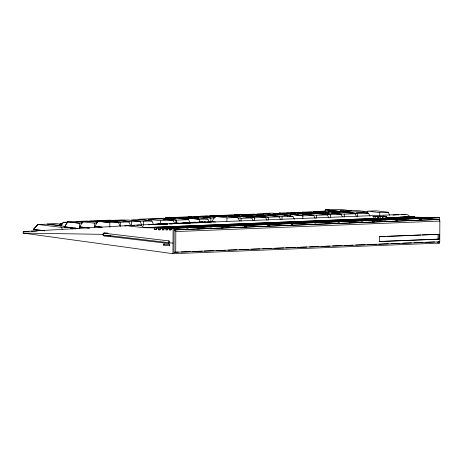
<?xml version="1.0" encoding="UTF-8"?>
<svg xmlns="http://www.w3.org/2000/svg" width="463" height="463" viewBox="0 0 463 463"><rect width="100%" height="100%" fill="white"/><g stroke="black" fill="none" stroke-linecap="round" stroke-linejoin="round"><path stroke-width="0.69" d="M148.096 220.515L148.883 219.312L161.153 218.883L173 220.29L174.592 223.288M173 220.29L160.73 220.718L160.482 224.173M190.125 222.668L188.534 219.67L176.264 220.162L164.417 218.692L176.264 220.099L176.015 223.612M439.422 241.68L439.416 243.092L172.971 253.695L173.087 228.3L439.532 217.697L439.52 219.815M173.995 252.289L174.1 229.92L438.959 219.468A1.667 1.354 87.7 0 1 439.85 221.065L439.757 241.831L173.995 252.289L178.324 252.115M175.714 252.335L175.807 231.575A1.667 1.354 87.7 0 0 174.916 229.978L174.713 229.903A1.667 1.354 87.7 0 0 174.1 229.92L438.855 219.433M379.191 241.483L438.021 239.145L438.044 234.29L439.04 234.319L439.017 239.168L379.469 241.541L379.492 236.686L439.04 234.319M215.393 222.043L211.822 221.557L215.173 216.412L227.02 217.882L237.814 217.454L239.597 221.054M215.173 216.412L225.967 216.047L237.814 217.454M227.02 217.882L226.893 221.331M240.974 221.123L241.078 218.304L237.594 217.894M265.542 217.39L254.743 217.824L242.896 216.354L253.695 215.984L265.542 217.39L267.024 220.394M254.743 217.824L242.896 216.354M268.308 220.035L268.413 217.216L256.566 215.81L268.413 217.216L279.206 216.846L280.688 219.85M294.358 219.306L292.876 216.302L282.077 216.672L281.979 219.491M302.912 215.851L291.065 214.386L302.912 215.851L313.711 215.422L315.193 218.426M328.863 217.882L327.376 214.878L316.582 215.249L316.478 218.067M330.42 214.757L318.573 213.287L330.42 214.757L341.214 214.328L342.4 216.73M331.728 213.941L332.475 212.737L343.268 212.367L355.115 213.773L356.302 216.175M355.115 213.773L344.322 214.143L344.217 216.962M370.001 216.198L368.519 213.2L357.72 213.628L325.68 209.791L324.025 212.083M68.044 227.101L61.62 227.356L37.925 224.48L33.295 229.428L44.72 230.846M35.327 229.405L33.295 229.486L37.925 224.48M61.897 225.215L59.044 225.273M61.62 227.356L62.175 229.254M77.39 228.502L64.536 226.916L67.592 221.783L79.439 223.189L79.532 228.757M67.592 221.783L64.536 226.974L78.108 228.525M82.292 223.137L79.439 223.189M96.698 223.12L94.556 223.207L82.709 221.736L91.275 221.453L97.548 222.199M94.556 223.207L94.626 227.333M119.917 225.938L118.337 222.333L109.766 222.674L97.919 221.204L109.766 222.61L109.853 227.426M108.892 221.418L101.374 220.44L106.947 221.1M104.713 220.863L113.279 220.579M130.595 225.51L129.015 221.899L120.444 222.24L108.597 220.776L120.444 222.182L120.513 226.366M129.015 221.899L116.485 220.394L119.969 220.805M141.753 225.064L140.167 221.453L131.602 221.736L131.671 225.927M143.449 225.458L143.38 221.268L131.533 219.861L140.098 219.578L151.945 220.984L153.525 224.596M175.448 218.762L169.174 217.957L175.448 218.704M169.597 218.131L173.88 218.021M183.389 217.865L181.994 217.639M199.345 222.813L199.287 219.312L187.44 217.905L199.287 219.312L207.852 219.028L209.172 222.037M207.852 219.028L188.458 216.794L198.216 218.009M198.986 216.591L197.967 218.362L198.986 216.591L210.833 217.998L210.92 222.813M204.305 216.672L200.82 216.198L204.305 216.609M215.139 216.892L209.565 216.169L215.839 216.916M214.404 217.917L210.833 217.998M216.157 216.308L211.973 215.752L216.157 216.25M229.214 215.445L234.214 215.307M242.641 216.684L231.488 215.295L242.641 216.62M239.319 215.498L234.44 214.861L239.319 215.44M241.692 214.954L245.975 214.844M254.494 216.319L242.647 214.855L254.494 216.319L256.635 216.238M250.495 215.052L245.616 214.415L250.495 214.994M253.458 214.485L265.305 215.891L253.458 214.485L262.023 214.143L273.87 215.55M254.21 214.45L257.063 214.398M275.531 214.832L263.684 213.362L275.531 214.832L284.097 214.491L284.623 215.694M279.716 214.103L275.531 213.547M283.397 213.634L279.212 213.078L284.091 213.657M290.949 214.873L287.378 215.011L272.25 213.084L263.684 213.426M295.869 213.246L290.99 212.61L295.869 213.188M296.986 212.754L308.833 214.161L296.986 212.754L305.557 212.413L317.404 213.819M298.178 214.519L286.331 213.113L294.896 212.835L306.049 214.161M306.46 212.714L302.281 212.158L310.847 211.88L314.331 212.291M318.59 213.657L307.438 212.274L319.285 213.68M317.618 212.274L313.439 211.718L322.005 211.435L325.489 211.851M329.193 213.24L318.046 211.851L329.193 213.177M339.31 212.725L328.857 211.423L340.01 212.749M388.307 212.257L379.741 212.598L367.894 211.134L376.46 210.85L388.307 212.257L389.626 215.266M379.741 212.598L379.787 215.353M254.644 220.579L254.743 217.76M302.814 218.611L302.912 215.793M330.316 217.517L330.42 214.699M357.621 216.383L357.72 213.565M172.971 253.695L23.15 233.086L23.248 231.593L138.686 224.989L405.148 214.317A7.483 6.071 87.7 0 1 409.824 216.591L410.143 217.02M163.705 245.124L163.775 244.053L164.093 244.042L164.024 245.112L163.705 245.124L169.603 245.778L169.672 244.701L163.775 244.053M168.625 243.486L168.792 240.887L103.839 233.173L103.671 235.771L168.625 243.486A1.325 1.076 87.7 0 0 169.782 242.288A1.325 1.076 87.7 0 0 168.792 240.841M176.015 223.554L176.264 220.099M164.955 218.993L165.511 217.766L207.366 216.105M60.775 226.332L63.153 222.281L68.148 222.142M82.709 221.736L79.653 226.928L88.937 228.033M97.919 221.204L94.863 226.395L102.005 227.246M186.421 219.676L187.44 217.905M187.098 219.132L188.458 216.794M263.001 214.566L263.684 213.362M366.534 213.472L367.894 211.134M289.948 216.157L291.065 214.386M163.63 219.896L164.417 218.692M339.524 212.019L340.322 210.989L351.475 212.309M339.524 212.083L340.322 210.989M59.889 224.358L60.728 223.328L62.823 223.635M59.895 224.422L60.728 223.328M384.533 216.348L380.933 216.493L381.228 216.505M382.872 218.31L384.481 218.438M378.207 216.574L382.803 216.412L381.466 216.452M381.477 218.472C380.343 218.495 384.412 218.553 381.466 218.571M396.27 217.83L396.693 217.818M376.188 218.675L379.579 218.663M379.799 218.634L381.228 218.623M379.677 216.429L381.02 216.487M384.591 216.325L386.819 216.343L385.453 216.314L385.453 218.432L386.819 218.461L386.524 218.438M379.677 218.553L380.511 218.542M157.871 224.323L159.99 224.028M161.408 223.832L162.82 223.635L162.849 224.075L159.556 224.318M204.675 222.443L206.087 222.246M207.505 222.043L210.329 221.65L210.364 222.182L206.382 222.483M158.12 224.214L160.233 223.924M178.579 223.45L173.556 223.675C173.694 222.772 182.162 223.068 178.024 223.363M173.556 223.675L170.795 223.878M188.128 222.94L190.837 222.691M192.261 222.495L195.369 222.205L195.409 222.784L191.838 222.929M374.312 216.591L372.831 216.586L375.366 216.609M379.579 216.545L378.63 216.487M378.155 218.692L377.49 218.663L377.49 216.539L378.155 216.574L378.138 218.739L376.292 218.739M175.795 223.421L177.844 223.195L173.833 223.369M125.38 225.857L124.831 225.903L126.249 225.851M132.922 225.44L134.791 225.342M137.65 225.255L138.165 225.209L136.816 225.261M374.451 216.632L375.111 216.58L373.832 216.551M167.212 223.97L163.584 224.266L164.689 224.242M183.973 222.853L184.61 222.796L184.639 223.212L189.575 223.016L189.546 222.599L183.973 222.853L183.996 223.27M178.047 223.421L185.096 222.807M179.928 223.38L191.699 222.379M189.546 222.599L188.898 222.657L188.927 223.073L189.575 223.016M182.96 223.253L184.639 223.212M186.485 222.952L190.721 222.587M192.128 222.46L194.321 222.275M188.91 223.207L190.328 223.085M196.625 222.477L202.979 221.927M204.467 221.87L205.115 221.818L205.15 222.396M205.121 222.454L205.775 222.396L203.292 222.471M396.646 217.969L396.646 217.471L395.385 217.471M167.079 223.947L162.559 224.156L163.676 224.115L163.699 224.445M169.58 223.982L169.556 223.646L173.197 223.334L173.752 223.311L173.804 223.67M396.612 217.413L393.845 217.419L393.926 217.94L392.589 217.969L392.589 217.471L393.07 217.465L398.626 217.512L398.626 218.015L392.589 217.969M395.998 217.905L393.938 217.94M170.563 223.866L171.756 223.768M375.562 218.802L373.826 218.767L373.826 216.643L378.965 216.539L378.034 216.522L378.537 216.545L378.537 218.663L380.042 218.611L378.207 218.692M148.536 224.769L162.82 223.635M154.416 224.393L149.028 224.775M155.163 224.335L160.157 223.93M154.063 224.763L156.124 224.596M204.976 222.061L210.329 221.65M194.477 222.46L205.115 221.818M195.172 222.5L202.308 221.962M195.913 222.94L200.809 222.57L200.774 221.985M169.556 223.646L172.051 223.484M383.161 216.377L383.925 216.343L383.312 216.314M383.161 218.495L383.925 218.461L379.782 218.536M391.252 217.917L390.182 218.183M391.218 218.183L390.118 218.142M171.53 223.872L172.525 223.803M377.53 216.505L376.639 216.545L378.138 216.62L375.759 216.62M382.484 216.308L381.593 216.348L381.906 216.418M377.53 218.623L376.784 218.652M382.484 218.426L381.784 218.484M381.9 216.418L378.607 216.464L380.557 216.47M403.672 217.263C408.111 216.939 404.141 218.345 401.583 217.627L401.872 217.17L401.658 217.61L400.391 217.662L400.391 217.216M407.857 217.135L408.291 217.112M167.334 224.104L164.006 224.3M391.93 217.911L392.364 217.888M388.688 218.252C390.841 218.218 388.457 217.668 387.473 217.917L387.473 218.27L390.101 218.229L386.431 218.229L387.027 218.252L387.027 217.899C386.298 217.778 392.08 217.876 389.024 217.905M392.983 215.081L398.707 214.757M401.566 214.595L405.142 214.386M375.632 216.701L375.29 216.707M376.795 218.686L376.309 218.675L378.138 218.739M414.101 217.384L409.975 217.292M165.181 224.248L166.483 224.185M404.106 217.679L402.978 217.697L403.036 217.153M398.267 217.529L397.601 217.558L397.601 218.056M392.364 218.148L391.837 217.917M392.902 217.46L393.509 217.431L393.509 217.934M325.68 209.791L339.321 209.305L351.168 210.711L346.856 210.885M325.298 211.105L314.499 211.475L317.288 211.805M200.82 216.256L209.386 215.914L213.57 216.412M211.973 215.816L220.544 215.474L224.723 215.966M234.44 214.919L243.006 214.577L247.19 215.075M245.616 214.473L254.187 214.132L258.366 214.629M263.325 213.767L256.901 213.964L262.475 214.629M269.483 213.524L268.06 213.524L269.449 213.686M273.054 213.385L280.109 213.657M279.212 213.136L287.783 212.795L291.268 213.211M290.99 212.667L299.555 212.326L303.039 212.743M210.254 215.989L218.918 215.642M220.359 215.584L240.563 214.78L242.71 215.035M101.374 220.498L109.939 220.156L114.326 220.654M209.565 216.233L218.137 215.891L223.016 216.47M231.488 215.359L240.06 215.017L251.907 216.424M242.647 214.913L251.212 214.572L263.059 215.978M275.531 213.605L284.103 213.264L295.249 214.589M307.438 212.338L316.009 211.996M318.046 211.915L326.612 211.574L336.37 212.731M328.857 211.481L337.429 211.14M188.597 217.199L180.744 217.454L187.712 218.339M193.835 216.916L200.977 216.632M205.115 216.464L207.974 216.354M210.115 216.267L212.257 216.18M217.35 215.978L219.491 215.897M220.915 215.839L223.062 215.752M325.68 209.849L337.527 211.255L343.986 211.001M169.174 218.015L177.746 217.679L187.498 218.837M76.447 221.812L78.594 221.725M89.654 221.285L86.083 221.366L87.478 221.534M181.994 217.697L184.847 217.587M102.12 221.025L93.555 221.302L97.734 221.864M116.485 220.452L125.056 220.11M97.919 221.262L106.49 220.92L118.337 222.333M108.597 220.834L117.168 220.492M164.417 218.75L176.687 218.264L188.534 219.67M187.434 217.963L196.005 217.622M60.734 223.386L62.875 223.299M37.925 224.543L46.491 224.202L65.161 226.419M291.065 214.444L301.864 214.016L313.711 215.422M318.573 213.35L329.367 212.922L341.214 214.328M230.667 216.904L240.025 216.528L251.872 217.934L253.058 220.336M256.56 215.874L267.359 215.44L279.206 216.846M239.319 216.927L240.748 216.869L228.901 215.463L220.336 215.741L226.604 216.487M268.158 215.775L270.299 215.694M302.461 214.41L304.602 214.328M320.714 213.686L322.144 213.628M332.747 213.206L334.176 213.148M344.275 212.749L346.417 212.662M356.446 212.286L367.836 211.828L355.989 210.422L340.328 211.047L350.78 212.286M184.592 219.283L187.451 219.167M143.38 221.326L151.945 220.984M241.078 218.368L251.872 217.934M64.536 226.974L65.891 226.922M195.369 222.205L190.438 222.431L190.478 223.01M81.008 226.876L79.653 226.928L89.648 228.056M211.822 221.621L213.258 221.563M96.9 226.314L94.863 226.395L102.005 227.183M156.453 224.312L157.808 224.26M179.424 223.398L184.39 223.195M134.276 225.388L128.645 225.684L134.363 225.458M165.818 224.329L167.102 224.283M376.685 216.574L376.361 216.586L376.784 216.557M385.042 216.296C382.612 215.648 385.112 219.52 382.444 218.461M23.248 231.593L29.019 231.361M31.183 231.274L36.959 231.049M407.758 217.141L407.758 217.541L408.644 217.5L408.58 216.875L414.767 216.892L410.125 217.095M389.024 217.83L386.431 217.876L387.027 217.899M408.58 216.875C411.046 216.395 409.905 217.963 408.742 217.326M126.677 225.678L143.68 227.698L374.04 218.467M376.205 218.38L378.369 218.293M386.316 217.975L396.426 217.569M399.314 217.454L408.644 217.101C401.155 216.869 416.144 216.997 408.441 217.083L408.644 217.5M410.131 216.898L409.564 216.858L414.24 216.91L411.908 216.944L411.908 217.402L414.767 217.35L414.217 217.309M138.686 224.989A7.483 6.071 87.7 0 1 143.362 227.269L143.68 227.698L374.023 218.53M376.188 218.443L379.799 218.304M386.298 218.044L396.403 217.639M399.291 217.529L408.679 217.153M388.573 217.87L390.106 217.824M403.036 217.558L401.774 217.604L401.774 217.205M403.169 217.552L404.442 217.5M387.473 218.27L394.071 218.073L392.96 218.038M399.199 217.72L399.494 217.269M400.258 217.222L400.177 217.679L400.472 217.228M404.853 217.211L405.634 217.205L402.96 217.17L402.96 217.569L403.169 217.147M406.236 217.153L407.07 217.135L404.361 217.112L404.361 217.517L404.65 217.101M397.804 217.332L406.051 217.049L406.051 217.448L405.843 217.043M385.453 218.432L383.815 218.484M389.667 218.247L388.399 218.247L388.787 217.876M392.699 218.137L388.937 217.876L388.937 218.223M404.459 217.668L403.962 217.674L404.245 217.222L404.459 217.668L404.442 217.101M411.908 217.402L413.939 217.39M143.68 227.698L154.457 227.918L420.896 217.315L414.431 217.182M156.118 227.952L424.826 217.396L156.118 227.952L156.118 229.619L154.457 229.584L154.457 227.918M160.053 228.033L428.796 217.477L160.053 228.033L160.053 229.827L158.387 229.793L158.387 227.999M164.018 228.114L432.442 217.552L164.018 228.114L164.018 229.856L162.351 229.822L162.351 228.08M167.664 228.19L435.799 217.622L167.664 228.19L167.664 229.833L166.003 229.798L166.003 228.155M169.36 228.224L169.36 229.868L171.021 229.903L171.021 228.259L439.532 217.697M154.457 229.584L156.621 229.503M158.387 229.793L160.551 229.706M162.351 229.822L163.798 229.764M166.003 229.798L168.167 229.712M169.608 229.654L171.055 229.596M197.77 228.537L199.217 228.479M169.834 229.746L171.275 229.689M174.887 229.544L176.328 229.486M186.439 229.087L187.885 229.029M197.99 228.624L199.437 228.566M210.266 228.137L211.713 228.08M221.823 227.68L223.264 227.622M233.375 227.217L234.816 227.159M244.927 226.76L246.368 226.702M256.479 226.297L257.926 226.239M268.031 225.84L269.478 225.782M279.588 225.377L281.029 225.319M291.14 224.92L292.581 224.862M302.692 224.457L304.133 224.405M326.519 223.513L327.966 223.455M338.071 223.05L339.518 222.992M349.629 222.593L351.07 222.535M361.181 222.13L362.622 222.072M372.732 221.673L374.173 221.615M384.284 221.21L385.731 221.158M395.836 220.753L397.283 220.695M407.394 220.295L408.835 220.238M418.946 219.832L421.11 219.746M430.497 219.375L431.938 219.317M169.36 229.868L170.801 229.81M175.136 229.636L176.577 229.579M186.687 229.179L188.134 229.121M198.239 228.716L199.686 228.658M209.791 228.259L211.238 228.201M221.349 227.796L222.79 227.738M232.901 227.339L234.342 227.281M244.452 226.882L246.617 226.795M256.004 226.419L258.169 226.332M267.556 225.961L269.726 225.875M279.114 225.498L281.278 225.412M291.389 225.012L292.83 224.954M302.941 224.549L304.382 224.491M314.493 224.092L315.94 224.034M326.045 223.635L328.209 223.548M337.596 223.172L339.767 223.085M349.154 222.715L351.319 222.628M360.706 222.252L362.87 222.165M372.258 221.794L374.422 221.708M384.533 221.302L385.974 221.245M396.085 220.845L397.532 220.787M407.637 220.388L409.084 220.33M419.194 219.925L421.359 219.838M430.746 219.468L432.911 219.381M174.632 229.758L176.797 229.671M186.184 229.301L188.354 229.214M197.742 228.838L199.906 228.751M210.017 228.352L211.458 228.294M221.569 227.889L223.01 227.831M233.12 227.431L234.562 227.374M244.672 226.968L246.837 226.882M256.224 226.511L258.395 226.424M267.782 226.054L269.946 225.967M279.334 225.591L281.498 225.504M291.609 225.105L293.05 225.047M303.161 224.642L304.602 224.584M314.713 224.185L316.16 224.127M326.265 223.722L327.711 223.664M337.822 223.264L339.263 223.207M349.374 222.807L351.539 222.72M360.926 222.344L363.09 222.257M372.478 221.887L374.642 221.8M384.753 221.395L386.2 221.337M396.305 220.938L397.752 220.88M407.862 220.475L409.304 220.417M419.414 220.018L420.855 219.96M430.966 219.56L432.407 219.503M105.124 233.12L103.839 233.173A1.325 1.076 87.7 0 0 103.671 235.725L110.854 235.806M175.807 231.575L439.85 221.065M103.671 235.725L108.811 235.522M103.949 235.8L109.089 235.598L168.636 242.67M169.672 244.701L169.354 244.719L169.284 245.789L169.603 245.778M379.214 236.628L385.673 236.373M387.109 236.315L409.344 235.43M410.779 235.372L420.826 234.972M422.262 234.915L432.303 234.515M433.738 234.463L438.044 234.29M181.212 251.999L190.588 251.629M192.753 251.542L202.128 251.172M204.293 251.085L213.674 250.709M216.557 250.593L225.215 250.251M228.103 250.136L236.761 249.794M239.643 249.679L248.301 249.331M251.189 249.216L259.847 248.874M262.729 248.758L271.387 248.411M274.275 248.301L283.651 247.925M285.816 247.838L295.197 247.468M297.356 247.381L306.738 247.005M309.625 246.895L318.278 246.547M321.166 246.432L329.824 246.09M332.706 245.975L341.364 245.627M344.252 245.512L352.91 245.17M355.792 245.054L365.174 244.684M367.338 244.597L376.714 244.221M378.879 244.134L388.26 243.764M391.142 243.648L399.8 243.306M402.688 243.191L411.347 242.844M414.229 242.728L422.887 242.386M425.775 242.271L434.427 241.923M396.455 217.379L395.79 217.419L399.552 217.419L396.455 217.379L397.277 217.431M396.455 217.813L396.068 217.882M398.087 217.321L402.966 217.257M405.727 217.182C407.683 216.765 407.677 217.934 405.727 217.587M401.583 217.182L401.543 217.749L402.966 217.697M390.251 218.177L394.511 218.056L390.743 218.056L391.241 218.09M390.187 217.928L391.478 217.928L391.027 218.177M408.441 217.477C409.379 217.286 411.063 217.87 409.969 216.904M409.917 217.28L412.249 217.269M398.278 217.905L399.552 217.853L398.782 217.807M381.153 216.528C379.88 216.042 379.88 219.092 381.153 218.646M402.052 217.28L402.885 217.263L402.22 217.24M400.669 217.332L401.467 217.321L398.776 217.297M406.236 217.552L407.07 217.541L406.404 217.512M402.052 217.72L402.885 217.703L400.177 217.679M404.853 217.61L405.652 217.598L402.96 217.569M400.669 217.778L401.467 217.766L398.695 217.778M394.991 217.396L393.972 217.413L394.632 217.454M394.991 217.899L393.972 217.911L396.044 217.951M381.477 216.354L381.061 216.366M376.176 216.672L376.61 216.661L375.562 216.684M107.659 233.167L103.839 233.173L107.983 233.178M383.248 218.409L384.336 218.426M374.202 218.692L372.831 218.704L374.312 218.71L373.583 218.704L373.873 218.727M398.464 217.888L398.944 217.859M396.149 217.98L395.385 217.969M375.412 216.643L374.908 216.649L376.06 216.672M408.088 217.471L406.676 217.419L407.758 217.471M392.028 218.021L391.229 218.032L392.236 218.067M392.983 217.639L394.071 217.627L392.028 217.581M378.63 218.605L381.738 218.524M407.758 217.078L407.156 217.008L410.004 217.043L407.162 217.13M409.668 217.379L407.156 217.396L408.169 217.431M391.825 217.662L390.743 217.61L394.511 217.61L391.229 217.593L392.236 217.622M399.905 217.801L401.543 217.749M23.15 233.086L102.96 234.353M405.767 217.06L408.14 217.106L408.14 217.506L404.361 217.517M400.177 217.24L404.089 217.234M406.051 217.448L404.575 217.494L404.575 217.095M398.626 217.512L398.626 218.015M392.589 217.471L392.798 217.975M397.069 217.824L398.006 217.841M171.021 228.259L173.087 228.3M398.006 217.407L399.118 217.436L396.27 217.396L397.161 217.448L396.068 217.448L396.085 217.986M396.044 217.448L396.409 217.46M389.221 217.882L389.661 217.894M438.021 239.145L439.017 239.168M438.039 241.784L439.757 241.831M169.597 242.936L173.023 243.029M383.555 216.186L382.837 216.186L385.529 216.273M382.444 216.343L383.815 216.366M375.944 218.744L376.61 218.779L375.261 218.756L375.261 216.638M387.027 218.252L386.715 218.229L388.712 218.218L388.712 217.87M396.646 217.471L396.6 217.975M368.519 213.2L356.672 211.788L345.873 212.158L357.72 213.628M332.475 212.737L344.322 214.201M313.439 211.718L326.461 213.235M327.376 214.878L315.529 213.472L304.735 213.842L316.582 215.307M302.281 212.158L307.16 212.737M281.11 214.265L287.378 215.011M292.876 216.302L281.029 214.896L270.23 215.266L282.077 216.736M235.835 215.526L231.656 215.029L223.091 215.312L227.269 215.868M228.699 216.736L230.088 216.898M437.269 242.838L439.416 243.092M215.22 217.222L207.557 216.308L198.986 216.649L210.833 218.056M197.024 216.51L200.508 216.927M239.446 223.652L240.876 223.884M178.863 217.934L180.952 218.183M165.511 217.766L169.799 218.276M167.56 218.756L163.375 218.258L138.836 219.236L148.594 220.394M148.883 219.312L160.73 220.776M140.167 221.453L128.32 220.047L119.755 220.33L131.602 221.794M124.287 220.481L120.802 220.064L112.237 220.347L114.326 220.596M102.346 221.123L98.162 220.625L89.596 220.909L95.17 221.569M93.977 221.899L87.009 221.071L78.438 221.349L84.017 222.014M82.431 222.246L76.163 221.499L67.592 221.841L79.439 223.247M67.332 222.778L63.153 222.281L67.332 222.836M62.036 224.329L55.763 223.583L47.197 223.866L59.044 225.331M70.81 228.687L72.951 228.942M33.295 229.428L44.72 230.782M378.856 218.681L378.884 216.545M413.349 216.95L413.378 217.425M70.584 227.576L71.371 228.699M209.785 221.673L209.82 222.205M191.086 222.373L191.126 222.958M187.712 222.703L187.735 223.12M173.197 223.334L173.22 223.664M170.118 223.623L170.141 223.959M166.252 224.011L166.269 224.347M163.225 224.104L163.248 224.433M162.27 223.652L162.299 224.098M287.378 214.954L287.407 216.325M75.07 227.819L75.093 229.254M413.239 216.968L413.239 217.431M412.076 216.939L412.076 217.396M406.711 217.159L406.711 217.558M405.316 217.216L405.316 217.616M405.079 217.089L404.784 217.5L404.784 217.101M403.678 217.141L403.383 217.552L403.383 217.153M403.58 217.269L403.58 217.708M402.526 217.286L402.526 217.726M402.272 217.199L401.988 217.61L401.988 217.211M401.137 217.344L401.137 217.784M400.9 217.211L400.605 217.668L400.605 217.222M398.006 217.523L398.006 218.027M394.198 217.419L394.198 217.917M394.077 217.419L394.077 217.923M393.07 217.465L393.07 217.963M389.256 217.911L389.256 218.258M386.877 217.905L386.877 218.258M382.548 216.424L382.548 218.542M382.328 216.424L382.328 218.542M378.711 216.545L378.711 218.663"/></g></svg>
